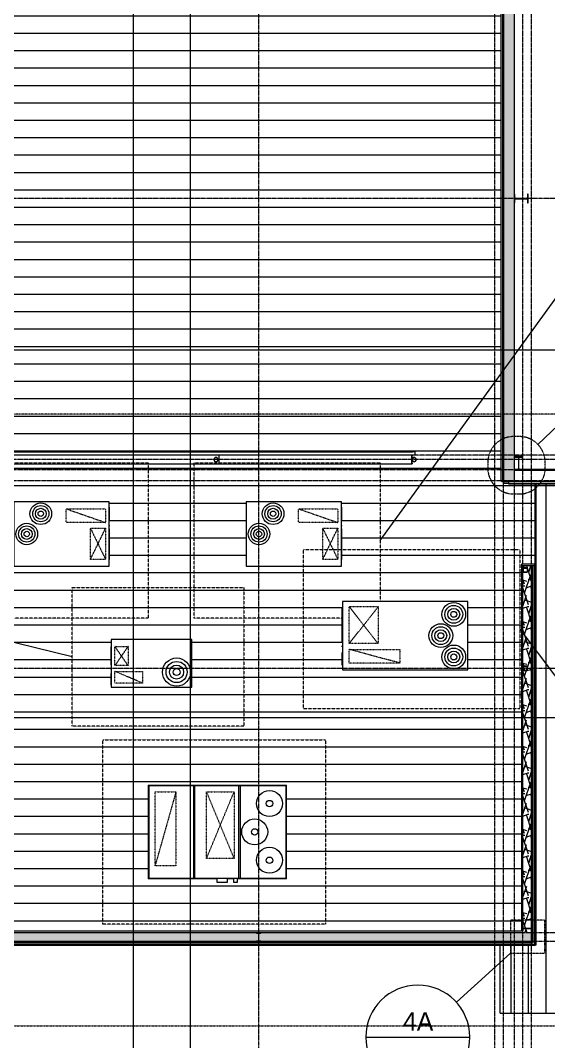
# Model space of a CAD drawing. Header units: inches. Extents: x 21290 to 29398, y -23522 to -20467.
# Drawn here: x 22335 to 22823, y -22888 to -21944 of the extents above; entities that cross this region are included whole.
import ezdxf

# ---------------------------------------------------------------- set-up
doc = ezdxf.new("R2010")
doc.units = ezdxf.units.IN
doc.header["$MEASUREMENT"] = 0
for name, pattern in [('Dash', [0.25, 0.125, -0.125]), ('Dash Dot 3_16_', [0.3125, 0.1875, -0.0625, 0, -0.0625]), ('Grid Line 1_2_', [0.875, 0.5, -0.125, 0.125, -0.125]), ('Hidden', [0.28125, 0.1875, -0.09375])]:
    doc.linetypes.add(name, pattern=pattern)
for name, color, linetype, lineweight in [('A-ANNO-SYMB', 150, 'Continuous', 9), ('A-ROOF', 132, 'Continuous', 13), ('A-ROOF-PATT', 132, 'Continuous', 13), ('A-WALL', 113, 'Continuous', 13), ('A-WALL-PATT', 111, 'Continuous', 25), ('G-ANNO-SYMB', 111, 'Continuous', 9), ('M-EQPM', 50, 'Continuous', 13), ('M-EQPM-HDLN', 50, 'Dash', 9), ('M-EQPM-IDEN', 50, 'Continuous', 9), ('S-BEAM', 12, 'Continuous', 13), ('S-COLS', 52, 'Continuous', 13), ('S-GRID', 1, 'Continuous', 9)]:
    doc.layers.add(name, color=color, linetype=linetype, lineweight=lineweight)
doc.styles.add('Century Gothic', font='GOTHIC.TTF', dxfattribs={"height": 17.245342})
pattern_1 = [(45, (0, 0), (-19.00703, 19.00703), []), (45, (0, 28.8), (-19.00703, 19.00703), [])]
pattern_2 = [(161.57, (0.96, 0.96), (-7.6802237, -0.0009796), [0, -54.643, 6.067, 0]), (18.43, (-0.96, 0.96), (-7.6802237, 0.0009796), [0, -54.643, 6.067, 0]), (108.43, (0.96, 0.96), (3.8382953, -19.20136532), [18.211, -42.499]), (71.57, (-0.96, 0.96), (3.8382953, 19.20136532), [18.211, -42.499])]
pattern_3 = [(0, (0, 0), (0, 24), []), (90, (0, 0), (-24, 1e-15), [])]
pattern_4 = [(0, (0, 0), (30.72, 7.68), [2.534, -20.506, 2.534, -20.506, -122.88]), (0, (0, 0), (30.72, 7.68), [-46.08, 2.534, -43.546, 2.534, -20.506, -53.76]), (0, (0, 0), (30.72, 7.68), [-115.2, 2.534, -12.826, 2.534, -35.866]), (120, (11.52, 3.84), (-22.0110751, 22.7643004), [2.534, -20.506, 2.534, -20.506, -122.88]), (120, (11.52, 3.84), (-22.0110751, 22.7643004), [-46.08, 2.534, -43.546, 2.534, -20.506, -53.76]), (120, (11.52, 3.84), (-22.0110751, 22.7643004), [-115.2, 2.534, -12.826, 2.534, -35.866]), (240, (15.36, 19.2), (-8.7089249, -30.4443004), [2.534, -20.506, 2.534, -20.506, -122.88]), (240, (15.36, 19.2), (-8.7089249, -30.4443004), [-46.08, 2.534, -43.546, 2.534, -20.506, -53.76]), (240, (15.36, 19.2), (-8.7089249, -30.4443004), [-115.2, 2.534, -12.826, 2.534, -35.866])]

# ---------------------------------------------------------------- blocks, each defined once
blk = doc.blocks.new('Girt_C - 8_D-1779451-Roof Low')
at = {"layer": 'S-BEAM', "color": 43, "lineweight": 9}
for p, q in [((22696.77, -22346.05), (22518.2, -22346.05)), ((22518.2, -22354.05), (22696.77, -22354.05)), ((22696.76, -22346.16), (22696.91, -22346.16)), ((22696.76, -22346.24), (22696.76, -22353.87)), ((22696.93, -22346.7), (22696.76, -22346.7)), ((22696.93, -22353.41), (22696.76, -22353.41)), ((22696.91, -22353.94), (22696.76, -22353.94)), ((22696.91, -22346.05), (22696.77, -22346.05)), ((22696.77, -22346.16), (22696.91, -22346.16)), ((22696.77, -22353.87), (22696.77, -22346.24)), ((22696.91, -22353.94), (22696.77, -22353.94)), ((22696.77, -22354.05), (22696.91, -22354.05)), ((22696.93, -22346.63), (22696.91, -22346.05)), ((22696.91, -22346.16), (22696.93, -22346.7)), ((22696.93, -22353.41), (22696.91, -22353.94)), ((22696.91, -22354.05), (22696.93, -22353.48))]:
    blk.add_line(p, q, dxfattribs=at)
for centre, major_axis, start_param, end_param in [((22696.77, -22346.24), (0, 0.188), 0, 1.570796), ((22696.77, -22353.87), (0, 0.188), 1.570796, 3.141593), ((22696.77, -22346.24), (0, 0.0782), 0.053099, 1.570796), ((22696.77, -22353.87), (0, 0.0782), 1.570796, 3.104544)]:
    blk.add_ellipse(centre, major_axis=major_axis, ratio=0.041629, start_param=start_param, end_param=end_param, dxfattribs=at)
blk = doc.blocks.new('Carrier_48TC_Standard_Efficiency_Gas_Heat_Electric_Cooling_Packaged_Rooftop_Unit_3_to_15_nominal_tons - 15 ton 48TC__16-873539-Roof Low')
at = {"layer": 'M-EQPM', "color": 43, "linetype": 'Hidden', "lineweight": 9}
for p, q in [((-105.94, -79.69), (-105.94, 67.69)), ((-105.94, 67.69), (93.94, 67.69)), ((93.94, 67.69), (93.94, -79.69)), ((93.94, -79.69), (-105.94, -79.69))]:
    blk.add_line(p, q, dxfattribs=at)
at = {"layer": 'M-EQPM', "color": 43, "lineweight": 9}
for p, q in [((57.94, 31.69), (-57.94, 31.69)), ((-57.94, 31.69), (-57.94, -31.69)), ((57.94, -31.69), (57.94, 31.69)), ((58.06, 27.31), (57.94, 27.31)), ((58.06, 27.31), (58.06, 15.44)), ((57.94, 15.44), (58.06, 15.44)), ((58.06, 10.34), (57.94, 10.34)), ((58.06, 9.29), (58.06, 10.34)), ((58.06, 10.34), (58.06, 9.29)), ((57.94, 9.29), (58.06, 9.29)), ((58.06, 6.69), (57.94, 6.69)), ((58.06, 6.69), (58.06, -25.06)), ((57.94, -25.06), (58.06, -25.06)), ((-57.94, -31.69), (57.94, -31.69))]:
    blk.add_line(p, q, dxfattribs=at)
for centre, radius in [((-44.94, 19.69), 11), ((-44.94, 19.69), 8.25), ((-44.94, 19.69), 5.5), ((-44.94, 19.69), 2.75), ((-32.94, 0), 11), ((-32.94, 0), 8.25), ((-32.94, 0), 5.5), ((-32.94, 0), 2.75), ((-44.94, -19.69), 11), ((-44.94, -19.69), 8.25), ((-44.94, -19.69), 5.5), ((-44.94, -19.69), 2.75)]:
    blk.add_circle(centre, radius, dxfattribs=at)
at = {"layer": 'M-EQPM-HDLN', "color": 43}
for p, q in [((4.81, 25.31), (51.69, 12.69)), ((4.81, 12.69), (4.81, 25.31)), ((4.81, 25.31), (51.69, 25.31)), ((51.69, 25.31), (51.69, 12.69)), ((51.69, 12.69), (4.81, 12.69)), ((24.94, -26.81), (51.69, 7.19)), ((24.94, 7.19), (51.69, -26.81)), ((24.94, -26.81), (24.94, 7.19)), ((24.94, 7.19), (51.69, 7.19)), ((51.69, 7.19), (51.69, -26.81)), ((51.69, -26.81), (24.94, -26.81))]:
    blk.add_line(p, q, dxfattribs=at)
blk = doc.blocks.new('Carrier_48TC_Standard_Efficiency_Gas_Heat_Electric_Cooling_Packaged_Rooftop_Unit_3_to_15_nominal_tons - 7_5 ton 48TC__08-873531-Roof Low')
at = {"layer": 'M-EQPM', "color": 43, "linetype": 'Hidden', "lineweight": 9}
for p, q in [((-92.06, -77.75), (-92.06, 65.75)), ((-92.06, 65.75), (80.06, 65.75)), ((80.06, 65.75), (80.06, -77.75)), ((80.06, -77.75), (-92.06, -77.75))]:
    blk.add_line(p, q, dxfattribs=at)
at = {"layer": 'M-EQPM', "color": 43, "lineweight": 9}
for p, q in [((44.06, 29.75), (-44.06, 29.75)), ((-44.06, 29.75), (-44.06, -29.75)), ((44.06, -29.75), (44.06, 29.75)), ((44.19, 24.75), (44.06, 24.75)), ((44.19, 24.75), (44.19, 12.12)), ((44.06, 12.12), (44.19, 12.12)), ((44.19, 8.15), (44.06, 8.15)), ((44.06, 7.1), (44.19, 7.1)), ((44.19, 4.87), (44.06, 4.87)), ((44.19, 7.1), (44.19, 8.15)), ((44.19, 8.15), (44.19, 7.1)), ((44.19, 4.87), (44.19, -23.5)), ((44.06, -23.5), (44.19, -23.5)), ((-44.06, -29.75), (44.06, -29.75))]:
    blk.add_line(p, q, dxfattribs=at)
for centre, radius in [((-19.06, 18.75), 10), ((-19.06, 18.75), 7.5), ((-19.06, 18.75), 5), ((-19.06, 18.75), 2.5), ((-32.06, 0), 10), ((-32.06, 0), 7.5), ((-32.06, 0), 5), ((-32.06, 0), 2.5)]:
    blk.add_circle(centre, radius, dxfattribs=at)
at = {"layer": 'M-EQPM-HDLN', "color": 43}
for p, q in [((4.44, 23.25), (40.81, 10.62)), ((4.44, 10.62), (4.44, 23.25)), ((4.44, 23.25), (40.81, 23.25)), ((40.81, 23.25), (40.81, 10.62)), ((40.81, 10.62), (4.44, 10.62)), ((26.81, -23.5), (40.81, 5.25)), ((26.81, 5.25), (40.81, -23.5)), ((26.81, -23.5), (26.81, 5.25)), ((26.81, 5.25), (40.81, 5.25)), ((40.81, 5.25), (40.81, -23.5)), ((40.81, -23.5), (26.81, -23.5))]:
    blk.add_line(p, q, dxfattribs=at)
blk = doc.blocks.new('Carrier_48TC_Standard_Efficiency_Gas_Heat_Electric_Cooling_Packaged_Rooftop_Unit_3_to_15_nominal_tons - 6 ton 48TC__07-1350223-Roof Low')
at = {"layer": 'M-EQPM', "color": 43, "linetype": 'Hidden', "lineweight": 9}
for p, q in [((-85.19, -70), (-85.19, 58)), ((-85.19, 58), (73.19, 58)), ((73.19, 58), (73.19, -70)), ((73.19, -70), (-85.19, -70))]:
    blk.add_line(p, q, dxfattribs=at)
at = {"layer": 'M-EQPM', "color": 43, "lineweight": 9}
for p, q in [((37.19, 22), (-37.19, 22)), ((-37.19, 22), (-37.19, -22)), ((37.19, -22), (37.19, 22)), ((37.31, 19.75), (37.19, 19.75)), ((37.31, 19.75), (37.31, 9.25)), ((37.19, 9.25), (37.31, 9.25)), ((37.31, 5.27), (37.19, 5.27)), ((37.19, 4.23), (37.31, 4.23)), ((37.31, 1.37), (37.19, 1.37)), ((37.31, 4.23), (37.31, 5.27)), ((37.31, 5.27), (37.31, 4.23)), ((37.31, 1.37), (37.31, -15.38)), ((37.19, -15.38), (37.31, -15.38)), ((-37.19, -22), (37.19, -22))]:
    blk.add_line(p, q, dxfattribs=at)
for radius in [13, 9.75, 6.5, 3.25]:
    blk.add_circle((-23.19, 8), radius, dxfattribs=at)
at = {"layer": 'M-EQPM-HDLN', "color": 43}
for p, q in [((8.19, 18.25), (33.81, 7.37)), ((8.19, 7.37), (8.19, 18.25)), ((8.19, 18.25), (33.81, 18.25)), ((33.81, 18.25), (33.81, 7.37)), ((33.81, 7.37), (8.19, 7.37)), ((21.69, -15.75), (33.81, 2)), ((21.69, 2), (33.81, -15.75)), ((21.69, -15.75), (21.69, 2)), ((21.69, 2), (33.81, 2)), ((33.81, 2), (33.81, -15.75)), ((33.81, -15.75), (21.69, -15.75))]:
    blk.add_line(p, q, dxfattribs=at)
blk = doc.blocks.new('Carrier_48TC_Standard_Efficiency_Gas_Heat_Electric_Cooling_Packaged_Rooftop_Unit_3_to_15_nominal_tons - 10 ton 48TC__12-1646492-Roof Low')
at = {"layer": 'M-EQPM', "color": 43, "linetype": 'Hidden', "lineweight": 9}
for p, q in [((-92.06, -77.75), (-92.06, 65.75)), ((-92.06, 65.75), (80.06, 65.75)), ((80.06, 65.75), (80.06, -62.25)), ((45.06, -77.75), (-92.06, -77.75))]:
    blk.add_line(p, q, dxfattribs=at)
at = {"layer": 'M-EQPM', "color": 43, "lineweight": 9}
for p, q in [((44.06, 29.75), (-44.06, 29.75)), ((-44.06, 29.75), (-44.06, -29.75)), ((44.06, -29.75), (44.06, 29.75)), ((44.19, 24.75), (44.06, 24.75)), ((44.19, 24.75), (44.19, 12.12)), ((44.06, 12.12), (44.19, 12.12)), ((44.19, 8.15), (44.06, 8.15)), ((44.06, 7.1), (44.19, 7.1)), ((44.19, 4.87), (44.06, 4.87)), ((44.19, 7.1), (44.19, 8.15)), ((44.19, 8.15), (44.19, 7.1)), ((44.19, 4.87), (44.19, -23.5)), ((44.06, -23.5), (44.19, -23.5)), ((-44.06, -29.75), (44.06, -29.75))]:
    blk.add_line(p, q, dxfattribs=at)
for centre, radius in [((-19.06, 18.75), 10), ((-19.06, 18.75), 7.5), ((-19.06, 18.75), 5), ((-19.06, 18.75), 2.5), ((-32.06, 0), 10), ((-32.06, 0), 7.5), ((-32.06, 0), 5), ((-32.06, 0), 2.5)]:
    blk.add_circle(centre, radius, dxfattribs=at)
at = {"layer": 'M-EQPM-HDLN', "color": 43}
for p, q in [((4.44, 23.25), (40.81, 10.62)), ((4.44, 10.62), (4.44, 23.25)), ((4.44, 23.25), (40.81, 23.25)), ((40.81, 23.25), (40.81, 10.62)), ((40.81, 10.62), (4.44, 10.62)), ((26.81, -23.5), (40.81, 5.25)), ((26.81, 5.25), (40.81, -23.5)), ((26.81, -23.5), (26.81, 5.25)), ((26.81, 5.25), (40.81, 5.25)), ((40.81, 5.25), (40.81, -23.5)), ((40.81, -23.5), (26.81, -23.5))]:
    blk.add_line(p, q, dxfattribs=at)
blk = doc.blocks.new('Girt_C - 8_D-1783450-Roof Low')
at = {"layer": 'S-BEAM', "color": 43, "lineweight": 9}
for p, q in [((22518.2, -22346.05), (22065.85, -22346.05)), ((22065.85, -22346.24), (22065.85, -22346.05)), ((22065.85, -22348.1), (22065.85, -22346.24)), ((22065.85, -22351.79), (22065.85, -22348.31)), ((22065.85, -22353.87), (22065.85, -22352)), ((22065.85, -22354.05), (22518.2, -22354.05)), ((22518.2, -22346.05), (22518.2, -22346.24)), ((22518.2, -22346.24), (22518.2, -22353.87)), ((22518.2, -22353.87), (22518.2, -22354.05))]:
    blk.add_line(p, q, dxfattribs=at)
blk = doc.blocks.new('Girt_Z - 10_D-1732176-Roof Low')
at = {"layer": 'S-BEAM', "color": 43, "lineweight": 9}
for p, q in [((26272.89, -22360.13), (22791.39, -22360.13)), ((26272.89, -22360.2), (22791.39, -22360.2)), ((26263.39, -22359.55), (22799.39, -22359.55))]:
    blk.add_line(p, q, dxfattribs=at)
blk = doc.blocks.new('Girt_Z - 10_D-1350939-Roof Low')
at = {"layer": 'S-BEAM', "color": 43, "lineweight": 9}
for p, q in [((22811.14, -22375.43), (22810.64, -22375.43)), ((22810.64, -22379.04), (22811.14, -22379.04)), ((22811.14, -22379.49), (22810.64, -22379.49))]:
    blk.add_line(p, q, dxfattribs=at)
blk = doc.blocks.new('HSS-Hollow Structural Section - HSS1-1_2X1-1_2X1_8 - Obsolete-1395972-Roof Low')
at = {"layer": 'S-BEAM', "color": 43, "lineweight": 9}
blk.add_line((22811.14, -22797.63), (22810.7, -22797.63), dxfattribs=at)
blk = doc.blocks.new('AHU-Rooftop-Carrier 48TC 15-28 ton - TC017-1749339-Roof Low')
at = {"layer": 'M-EQPM', "color": 43, "linetype": 'Hidden', "lineweight": 9}
for p, q in [((-105.94, -85.19), (-105.94, 85.19)), ((-105.94, 85.19), (99.94, 85.19)), ((99.94, 85.19), (99.94, -85.19)), ((99.94, -85.19), (-105.94, -85.19))]:
    blk.add_line(p, q, dxfattribs=at)
at = {"layer": 'M-EQPM', "color": 43, "lineweight": 9}
for p, q in [((-63.94, 43.19), (63.94, 43.19)), ((-63.94, 43.19), (-63.94, -43.19)), ((-63.47, 42.47), (-63.47, -42.47)), ((-63.47, 42.47), (-63.47, -42.47)), ((63.22, 42.72), (-63.22, 42.72)), ((63.22, 42.72), (-63.22, 42.72)), ((-22.27, 42.72), (-22.27, -42.72)), ((-21.27, 42.72), (-21.27, -42.72)), ((19.41, 42.72), (19.41, -42.72)), ((20.91, 42.72), (20.91, -42.72)), ((63.47, -42.47), (63.47, 42.47)), ((63.47, -42.47), (63.47, 42.47)), ((63.94, -43.19), (63.94, 43.19)), ((-0.68, -43.19), (-63.94, -43.19)), ((-63.22, -42.72), (63.22, -42.72)), ((-63.22, -42.72), (63.22, -42.72)), ((-0.68, -42.72), (-0.68, -46.34)), ((-0.68, -46.34), (9.32, -46.34)), ((9.32, -46.34), (9.32, -42.72)), ((14.91, -43.19), (9.32, -43.19)), ((14.91, -42.72), (14.91, -46.34)), ((14.91, -46.34), (18.41, -46.34)), ((18.41, -46.34), (18.41, -42.72)), ((63.94, -43.19), (18.41, -43.19))]:
    blk.add_line(p, q, dxfattribs=at)
for centre, radius in [((48.09, 26.19), 12), ((48.09, 26.19), 3), ((34.41, 0), 12), ((34.41, 0), 3), ((48.09, -26.19), 12), ((48.09, -26.19), 3)]:
    blk.add_circle(centre, radius, dxfattribs=at)
for centre, start, end in [((-63.22, 42.47), 90, 180), ((-63.22, 42.47), 90, 180), ((63.22, 42.47), 0, 90), ((63.22, 42.47), 0, 90), ((-63.22, -42.47), 180, 270), ((-63.22, -42.47), 180, 270), ((63.22, -42.47), 270, 0), ((63.22, -42.47), 270, 0)]:
    blk.add_arc(centre, 0.25, start, end, dxfattribs=at)
at = {"layer": 'M-EQPM-HDLN', "color": 43}
for p, q in [((-38.44, 36.94), (-57.69, -31.19)), ((-57.69, -31.19), (-57.69, 36.94)), ((-57.69, 36.94), (-38.44, 36.94)), ((-38.44, 36.94), (-38.44, -31.19)), ((-10.19, 36.94), (15.31, -24.69)), ((-10.19, -24.69), (15.31, 36.94)), ((-10.19, -24.69), (-10.19, 36.94)), ((-10.19, 36.94), (15.31, 36.94)), ((15.31, 36.94), (15.31, -24.69)), ((15.31, -24.69), (-10.19, -24.69)), ((-38.44, -31.19), (-57.69, -31.19))]:
    blk.add_line(p, q, dxfattribs=at)
blk = doc.blocks.new('Floor Plan - Callout Head-19020-Roof Low')
at = {"layer": 'A-ANNO-SYMB'}
blk.add_line((-0.25, 0), (0.25, 0), dxfattribs=at)
for start, end in [(360, 180), (180, 360)]:
    blk.add_arc((0, 0), 0.25, start, end, dxfattribs=at)

msp = doc.modelspace()

# ---------------------------------------------------------------- hatches: boundary and pattern name
at = {"layer": 'A-ROOF-PATT', "lineweight": 9}
h = msp.add_hatch(dxfattribs=at)
h.set_pattern_fill('FP_3', color=43, style=0, pattern_type=2)
h.set_pattern_definition([(0, (37.673, -180.953), (0, 16.082), [])])
h.paths.add_polyline_path([(21976.5956, -22808.3028), (22057.8902, -22808.3028), (22057.8902, -22786.5528), (22058.3277, -22786.5528), (22058.3277, -22342.7403), (22699.7652, -22342.7403), (22699.7652, -22345.5528), (22061.1402, -22345.5528), (22061.1402, -22785.8028), (22061.6402, -22785.8028), (22061.6653, -22349.9544), (22063.6627, -22349.9544), (22063.862, -22349.1553), (22064.3932, -22348.4891), (22065.1952, -22348.103), (22065.8452, -22348.103), (22065.8452, -22346.0528), (22696.7652, -22346.1077), (22696.7707, -22346.1622), (22696.9065, -22346.1622), (22696.9253, -22346.6987), (22696.7675, -22346.6987), (22696.7675, -22350.0428), (22696.987, -22349.1553), (22697.5182, -22348.4891), (22698.3202, -22348.103), (22699.2103, -22348.103), (22700.0195, -22348.4983), (22700.5672, -22349.185), (22700.7652, -22350.0528), (22700.5434, -22350.9503), (22700.0122, -22351.6165), (22699.2103, -22352.0027), (22698.3202, -22352.0027), (22697.5109, -22351.6073), (22696.9252, -22350.7538), (22696.7675, -22350.0628), (22696.7675, -22353.408), (22696.9252, -22353.408), (22696.9065, -22353.9434), (22696.7652, -22353.9979), (22696.7629, -22354.0528), (22069.6402, -22354.0528), (22069.6402, -22785.8028), (22797.8902, -22785.8028), (22797.8902, -22446.6778), (22810.6402, -22446.6778), (22810.6402, -22372.8028), (22786.3892, -22372.8028), (22786.3892, -22370.5528), (22779.9517, -22370.5528), (22779.9517, -22369.5528), (22778.8902, -22369.5528), (22778.8902, -21121.8028), (22783.8902, -21121.8028), (22783.8902, -20889.0528), (22070.3902, -20889.0528), (22070.3902, -20878.5528), (21994.8902, -20878.5528), (21994.8902, -22519.0528), (21976.5956, -22519.0528), (21976.5956, -22801.5076)], flags=0)
h.paths.add_polyline_path([(22526.3045, -22740.4591), (22516.3045, -22740.4591), (22516.3045, -22737.3028), (22453.0467, -22737.3028), (22453.0467, -22650.9278), (22580.9217, -22650.9278), (22580.9217, -22737.3028), (22535.3904, -22737.3028), (22535.3904, -22740.4591), (22531.8904, -22740.4591), (22531.8904, -22737.3028), (22526.3045, -22737.3028)], flags=0)
h.paths.add_polyline_path([(22433.4812, -22560.3653), (22418.8322, -22560.3653), (22418.8322, -22558.1153), (22418.7072, -22558.1153), (22418.7072, -22547.6153), (22418.8322, -22547.6153), (22418.8322, -22539.7403), (22418.7072, -22539.7403), (22418.7072, -22522.9903), (22418.8322, -22522.9903), (22418.8322, -22516.3653), (22493.2072, -22516.3653), (22493.2072, -22560.3653), (22447.8322, -22560.3653)], flags=0)
h.paths.add_polyline_path([(22644.0377, -22544.4278), (22632.5152, -22544.4278), (22632.5152, -22540.0528), (22632.3902, -22540.0528), (22632.3902, -22528.1778), (22632.5152, -22528.1778), (22632.5152, -22519.4278), (22632.3902, -22519.4278), (22632.3902, -22487.6778), (22632.5152, -22487.6778), (22632.5152, -22481.0528), (22748.3902, -22481.0528), (22748.3902, -22544.4278), (22685.6402, -22544.4278)], flags=0)
h.paths.add_polyline_path([(22573.8522, -22448.5528), (22543.3902, -22448.5528), (22543.3902, -22389.0528), (22631.5152, -22389.0528), (22631.5152, -22394.0528), (22631.6402, -22394.0528), (22631.6402, -22406.6778), (22631.5152, -22406.6778), (22631.5152, -22413.9278), (22631.6402, -22413.9278), (22631.6402, -22442.3028), (22631.5152, -22442.3028), (22631.5152, -22448.5528), (22608.945, -22448.5528)], flags=0)
h.paths.add_polyline_path([(22357.5703, -22448.5524), (22328.7031, -22448.5524), (22328.7031, -22389.0524), (22416.8281, -22389.0524), (22416.8281, -22394.0524), (22416.9531, -22394.0524), (22416.9531, -22406.6774), (22416.8281, -22406.6774), (22416.8281, -22413.9274), (22416.9531, -22413.9274), (22416.9531, -22442.3024), (22416.8281, -22442.3024), (22416.8281, -22448.5524), (22357.8906, -22448.5524)], flags=0)
h.paths.add_polyline_path([(22698.7652, -22351.8478), (22699.7652, -22351.5048), (22700.3277, -22350.9206), (22700.5602, -22350.0528), (22700.3197, -22349.1553), (22699.6286, -22348.4891), (22698.7652, -22348.2578), (22697.8677, -22348.4983), (22697.2027, -22349.185), (22696.9702, -22350.0528), (22697.2652, -22351.0048), (22697.9019, -22351.6165), (22698.3202, -22351.7286)], flags=0)
h.paths.add_polyline_path([(22065.6402, -22349.9544), (22065.8452, -22349.9544), (22065.8452, -22348.3127), (22065.6402, -22348.2578), (22064.7427, -22348.4983), (22064.0777, -22349.185), (22063.8716, -22349.9544), (22065.1952, -22349.9544)], flags=0)
h = msp.add_hatch(dxfattribs=at)
h.set_pattern_fill('FP_2', color=43, style=0, pattern_type=2)
h.set_pattern_definition([(90, (0.298, -40.069), (-16.082, 1e-15), [])])
h.paths.add_polyline_path([(24267.8902, -22885.6153), (24267.8902, -22861.6153), (25956.8902, -22861.6153), (25956.8902, -22885.6153), (26294.3902, -22885.6153), (26294.3902, -22799.1778), (26272.6402, -22799.1778), (26272.6402, -22798.6153), (25684.0777, -22798.6153), (25684.0777, -22446.6778), (25686.8902, -22446.6778), (25686.8902, -22795.8028), (26271.8902, -22795.8028), (26271.8902, -22795.3028), (25694.8902, -22795.2777), (25694.8902, -22791.8404), (25694.2685, -22791.915), (25694.1572, -22792.4578), (25693.3468, -22793.5342), (25692.4491, -22794.0922), (25691.3902, -22794.3028), (25690.2352, -22794.0698), (25689.1588, -22793.2594), (25688.6186, -22792.4509), (25688.4972, -22791.8404), (25687.3902, -22791.8242), (25687.4153, -22455.094), (25687.4996, -22455.094), (25687.5777, -22454.9516), (25688.0362, -22454.9356), (25688.0362, -22455.0933), (25694.7454, -22455.0933), (25694.7454, -22454.9357), (25695.2809, -22454.9544), (25695.3651, -22455.094), (25695.3902, -22455.0968), (25695.3902, -22787.3028), (26271.8902, -22787.3028), (26271.8902, -22372.9278), (26272.6402, -22372.9278), (26272.6402, -22372.8028), (22811.1402, -22372.8028), (22811.1402, -22798.6153), (22778.1402, -22798.6153), (22778.1402, -22861.6153), (23930.3902, -22861.6153), (23930.3902, -22885.6153), (24258.3042, -22885.6153)], flags=0)
h.paths.add_polyline_path([(24137.7027, -22795.4278), (24132.9527, -22795.4278), (24132.9527, -22795.3028), (24137.7027, -22795.3028)], flags=0)
h.paths.add_polyline_path([(25691.3902, -22794.0698), (25692.5383, -22793.7996), (25693.3468, -22793.2594), (25693.9466, -22792.3617), (25694.0503, -22791.8404), (25688.7327, -22791.8533), (25688.8934, -22792.4509), (25689.4337, -22793.2594), (25690.3313, -22793.8592)], flags=0)
h.paths.add_polyline_path([(26153.3127, -22738.3028), (26129.7652, -22738.3028), (26129.7652, -22678.8028), (26217.8902, -22678.8028), (26217.8902, -22683.8028), (26218.0152, -22683.8028), (26218.0152, -22696.4278), (26217.8902, -22696.4278), (26217.8902, -22703.6778), (26218.0152, -22703.6778), (26218.0152, -22732.0528), (26217.8902, -22732.0528), (26217.8902, -22738.3028), (26158.5152, -22738.3028)], flags=0)
h.paths.add_polyline_path([(26012.3902, -22571.4467), (25955.1402, -22571.4278), (25955.1402, -22567.2592), (25935.2652, -22567.2592), (25935.2652, -22513.2592), (25955.1402, -22513.2592), (25955.1402, -22509.0717), (26012.3902, -22509.0717), (26012.3902, -22512.4487), (26022.5152, -22512.4487), (26022.5152, -22516.4487), (26012.3902, -22516.4487), (26012.3902, -22518.2592), (26029.1402, -22518.2592), (26029.1402, -22536.2592), (26012.3902, -22536.2592)], flags=0)
h.paths.add_polyline_path([(26199.7652, -22571.4278), (26154.5152, -22571.4278), (26154.5152, -22455.5528), (26158.8902, -22455.5528), (26158.8902, -22455.4278), (26170.7652, -22455.4278), (26170.7652, -22455.5528), (26179.5152, -22455.5528), (26179.5152, -22455.4278), (26211.2652, -22455.4278), (26211.2652, -22455.5528), (26217.8902, -22455.5528), (26217.8902, -22571.4278), (26200.0887, -22571.4278)], flags=0)
h.paths.add_polyline_path([(25753.2652, -22571.4278), (25746.8902, -22571.4278), (25746.8902, -22455.5528), (25751.2652, -22455.5528), (25751.2652, -22455.4278), (25763.1402, -22455.4278), (25763.1402, -22455.5528), (25771.8902, -22455.5528), (25771.8902, -22455.4278), (25803.6402, -22455.4278), (25803.6402, -22455.5528), (25810.2652, -22455.5528), (25810.2652, -22571.4278), (25787.0075, -22571.4278)], flags=0)
at = {"layer": 'A-WALL-PATT', "lineweight": 9}
h = msp.add_hatch(dxfattribs=at)
h.set_pattern_fill('FP_4', color=253, style=0, pattern_type=2)
h.set_pattern_definition(pattern_3)
h.paths.add_polyline_path([(22780.3902, -22369.5528), (22781.3902, -22369.5528), (22781.3902, -21121.8028), (22780.3902, -21121.8028), (22780.3902, -22336.7026)], flags=0)
h = msp.add_hatch(dxfattribs=at)
h.set_pattern_fill('FP_6', color=253, style=0, pattern_type=2)
h.set_pattern_definition(pattern_2)
h.paths.add_polyline_path([(22791.3902, -22369.5528), (22791.3902, -21121.8028), (22781.3902, -21121.8028), (22781.3902, -22369.5528), (22784.4087, -22369.5528)], flags=0)
h = msp.add_hatch(dxfattribs=at)
h.set_pattern_fill('FP_6', color=253, style=0, pattern_type=2)
h.set_pattern_definition(pattern_2)
h.paths.add_polyline_path([(22799.3902, -22787.3028), (22807.3902, -22787.3028), (22807.3902, -22448.1778), (22799.3902, -22448.1778), (22799.3902, -22785.8028)], flags=0)
h = msp.add_hatch(dxfattribs=at)
h.set_pattern_fill('FP_5', color=253, style=0, pattern_type=2)
h.set_pattern_definition(pattern_4)
h.paths.add_polyline_path([(22807.8902, -22795.3028), (22807.8902, -22448.1778), (22807.3902, -22448.1778), (22807.3902, -22795.3028)], flags=0)
h = msp.add_hatch(dxfattribs=at)
h.set_pattern_fill('FP_4', color=253, style=0, pattern_type=2)
h.set_pattern_definition(pattern_3)
h.paths.add_polyline_path([(22808.8902, -22795.8028), (22808.8902, -22448.1778), (22807.8902, -22448.1778), (22807.8902, -22795.8028)], flags=0)
h = msp.add_hatch(dxfattribs=at)
h.set_pattern_fill('FP_6', color=253, style=0, pattern_type=2)
h.set_pattern_definition(pattern_2)
h.paths.add_polyline_path([(22065.0074, -22795.3028), (22807.3902, -22795.3028), (22807.3902, -22787.3028), (22060.1402, -22787.3028), (22060.1402, -22795.3028)], flags=0)
h = msp.add_hatch(dxfattribs=at)
h.set_pattern_fill('FP_5', color=253, style=0, pattern_type=2)
h.set_pattern_definition(pattern_4)
h.paths.add_polyline_path([(22060.1402, -22795.8028), (22807.8902, -22795.8028), (22807.8902, -22795.3028), (22060.1402, -22795.3028)], flags=0)
h = msp.add_hatch(dxfattribs=at)
h.set_pattern_fill('FP_4', color=253, style=0, pattern_type=2)
h.set_pattern_definition(pattern_3)
h.paths.add_polyline_path([(22060.1402, -22796.8028), (22808.8902, -22796.8028), (22808.8902, -22795.8028), (22060.1402, -22795.8028)], flags=0)
at = {"layer": 'S-COLS', "lineweight": 9}
h = msp.add_hatch(dxfattribs=at)
h.set_pattern_fill('FP_1', color=253, style=0, pattern_type=2)
h.set_pattern_definition(pattern_1)
h.paths.add_polyline_path([(22803.7066, -22112.8028), (22804.1402, -22112.8028), (22804.1402, -22104.8028), (22803.7066, -22104.8028), (22803.7066, -22107.9669), (22803.5041, -22108.4558), (22803.0152, -22108.6583), (22792.5152, -22108.6583), (22792.0263, -22108.4558), (22791.8238, -22107.9669), (22791.8238, -22104.8028), (22791.3902, -22104.8028), (22791.3902, -22112.8028), (22791.8238, -22112.8028), (22791.8238, -22109.6387), (22792.0263, -22109.1498), (22792.5152, -22108.9473), (22803.0152, -22108.9473), (22803.5041, -22109.1498), (22803.7066, -22109.6387)], flags=0)
h = msp.add_hatch(dxfattribs=at)
h.set_pattern_fill('FP_1', color=253, style=0, pattern_type=2)
h.set_pattern_definition(pattern_1)
h.paths.add_polyline_path([(22515.1952, -22352.0027), (22516.0853, -22352.0027), (22516.8872, -22351.6165), (22517.4422, -22350.9206), (22517.6402, -22350.0528), (22517.4422, -22349.185), (22516.8872, -22348.4891), (22516.0853, -22348.103), (22515.1952, -22348.103), (22514.3932, -22348.4891), (22513.8383, -22349.185), (22513.6402, -22350.0528), (22513.8383, -22350.9206), (22514.3932, -22351.6165)], flags=0)
h.paths.add_polyline_path([(22515.6402, -22351.8478), (22514.7427, -22351.6073), (22514.0857, -22350.9503), (22513.8452, -22350.0528), (22514.0857, -22349.1553), (22514.7427, -22348.4983), (22515.6402, -22348.2578), (22516.5377, -22348.4983), (22517.1947, -22349.1553), (22517.4352, -22350.0528), (22517.1947, -22350.9503), (22516.5377, -22351.6073)], flags=0)
h = msp.add_hatch(dxfattribs=at)
h.set_pattern_fill('FP_1', color=253, style=0, pattern_type=2)
h.set_pattern_definition(pattern_1)
h.paths.add_polyline_path([(22698.3202, -22352.0027), (22699.2103, -22352.0027), (22700.0122, -22351.6165), (22700.5672, -22350.9206), (22700.7652, -22350.0528), (22700.5672, -22349.185), (22700.0122, -22348.4891), (22699.2103, -22348.103), (22698.3202, -22348.103), (22697.5182, -22348.4891), (22696.9633, -22349.185), (22696.7652, -22350.0528), (22696.9633, -22350.9206), (22697.5182, -22351.6165)], flags=0)
h.paths.add_polyline_path([(22698.7652, -22351.8478), (22697.8677, -22351.6073), (22697.2107, -22350.9503), (22696.9702, -22350.0528), (22697.2107, -22349.1553), (22697.8677, -22348.4983), (22698.7652, -22348.2578), (22699.6627, -22348.4983), (22700.3197, -22349.1553), (22700.5602, -22350.0528), (22700.3197, -22350.9503), (22699.6627, -22351.6073)], flags=0)
h = msp.add_hatch(dxfattribs=at)
h.set_pattern_fill('FP_1', color=253, style=0, pattern_type=2)
h.set_pattern_definition(pattern_1)
h.paths.add_polyline_path([(22553.1702, -22795.3028), (22557.1102, -22795.3028), (22557.1102, -22795.0978), (22555.7077, -22795.0978), (22555.3665, -22794.9565), (22555.2252, -22794.6153), (22555.2252, -22788.1003), (22555.3665, -22787.7591), (22555.7077, -22787.6178), (22557.1102, -22787.6178), (22557.1102, -22787.4128), (22553.1702, -22787.4128), (22553.1702, -22787.6178), (22554.5727, -22787.6178), (22554.9139, -22787.7591), (22555.0552, -22788.1003), (22555.0552, -22794.6153), (22554.9139, -22794.9565), (22554.5727, -22795.0978), (22553.1702, -22795.0978)], flags=0)
h = msp.add_hatch(dxfattribs=at)
h.set_pattern_fill('FP_1', color=253, style=0, pattern_type=2)
h.set_pattern_definition(pattern_1)
h.paths.add_polyline_path([(22799.3902, -22785.2728), (22799.5952, -22785.2728), (22799.5952, -22783.8703), (22799.7365, -22783.5291), (22800.0777, -22783.3878), (22806.5927, -22783.3878), (22806.9339, -22783.5291), (22807.0752, -22783.8703), (22807.0752, -22785.2728), (22807.2802, -22785.2728), (22807.2802, -22781.3328), (22807.0752, -22781.3328), (22807.0752, -22782.7353), (22806.9339, -22783.0765), (22806.5927, -22783.2178), (22800.0777, -22783.2178), (22799.7365, -22783.0765), (22799.5952, -22782.7353), (22799.5952, -22781.3328), (22799.3902, -22781.3328), (22799.3902, -22782.1408)], flags=0)

# ---------------------------------------------------------------- linework, layer by layer
at = {"layer": 'A-ANNO-SYMB'}
for p, q in [((22813.2372, -22336.1415), (22897.5136, -22255.1766)), ((22787.9527, -22806.1481), (22737.7863, -22851.4712))]:
    msp.add_line(p, q, dxfattribs=at)
at = {"layer": 'A-ANNO-SYMB', "linetype": 'Dash Dot 3_16_'}
for p, q in [((22970.029, -22308.1477), (21907.3228, -22308.1477)), ((22795.93, -22328.7686), (22790.8636, -22328.7686)), ((22766.8636, -22352.7686), (22766.8636, -22357.835)), ((22819.93, -22357.835), (22819.93, -22352.7686)), ((22790.8636, -22381.835), (22795.93, -22381.835)), ((22787.9527, -22775.5774), (22787.9527, -22806.1481)), ((22819.6152, -22775.5774), (22787.9527, -22775.5774)), ((22819.6152, -22806.1481), (22819.6152, -22775.5774)), ((22787.9527, -22806.1481), (22819.6152, -22806.1481)), ((21907.3228, -22873.2232), (22970.029, -22873.2232))]:
    msp.add_line(p, q, dxfattribs=at)
for centre, start, end in [((22790.8636, -22352.7686), 90, 180), ((22795.93, -22352.7686), 0, 90), ((22790.8636, -22357.835), 180, 270), ((22795.93, -22357.835), 270, 0)]:
    msp.add_arc(centre, 24, start, end, dxfattribs=at)
at = {"layer": 'A-ROOF', "color": 43, "lineweight": 9}
for p, q in [((22779.9517, -22369.5528), (22779.9517, -22370.5528)), ((22810.6402, -22446.6778), (22810.6402, -22372.8028)), ((22811.1402, -22372.8028), (22811.1402, -22798.6153)), ((22778.1402, -22861.6153), (22778.1402, -22798.6153)), ((22811.1402, -22798.6153), (22810.7027, -22798.6153)), ((22778.1402, -22861.6153), (23930.3902, -22861.6153))]:
    msp.add_line(p, q, dxfattribs=at)
at = {"layer": 'A-ROOF', "color": 10, "lineweight": 9}
msp.add_line((22786.3892, -22370.5528), (22779.9517, -22370.5528), dxfattribs=at)
at = {"layer": 'A-WALL', "color": 7}
for p, q in [((22778.8902, -21121.8028), (22778.8902, -22369.5528)), ((22780.3902, -21121.8028), (22780.3902, -22369.5528)), ((22781.3902, -21121.8028), (22781.3902, -22369.5528)), ((22791.3902, -22369.5528), (22791.3902, -21121.8028)), ((22699.7652, -22342.7403), (22058.3277, -22342.7403)), ((22697.2652, -22343.0528), (22058.6402, -22343.0528)), ((22697.2652, -22343.0528), (22697.2652, -22342.7403)), ((22699.7652, -22345.5528), (22699.7652, -22342.7403)), ((22061.1402, -22345.5528), (22699.7652, -22345.5528)), ((22778.8902, -22369.5528), (22791.3902, -22369.5528)), ((26272.5777, -22370.3028), (22781.4527, -22370.3028)), ((22781.4527, -22370.3028), (22781.4527, -22371.8776)), ((22781.4527, -22371.8776), (26272.5777, -22371.8776)), ((22797.8902, -22446.6778), (22797.8902, -22785.8028)), ((22810.7027, -22446.6778), (22797.8902, -22446.6778)), ((22799.3902, -22787.3028), (22799.3902, -22448.1778)), ((22810.3902, -22448.1778), (22799.3902, -22448.1778)), ((22807.3902, -22795.3028), (22807.3902, -22448.1778)), ((22807.8902, -22795.8028), (22807.8902, -22448.1778)), ((22808.8902, -22796.8028), (22808.8902, -22448.1778)), ((22810.3902, -22798.3028), (22810.3902, -22446.6778)), ((22810.7027, -22798.6153), (22810.7027, -22446.6778)), ((22797.8902, -22785.8028), (22058.6402, -22785.8028)), ((22799.3902, -22787.3028), (22060.1402, -22787.3028)), ((22807.3902, -22795.3028), (22060.1402, -22795.3028)), ((22807.8902, -22795.8028), (22060.1402, -22795.8028)), ((22808.8902, -22796.8028), (22060.1402, -22796.8028)), ((22810.3902, -22798.3028), (22058.3277, -22798.3028)), ((22058.6402, -22798.6153), (22810.7027, -22798.6153))]:
    msp.add_line(p, q, dxfattribs=at)
at = {"layer": 'A-WALL', "color": 43, "lineweight": 9}
for p, q in [((22791.3902, -22358.8028), (22795.0904, -22358.8028)), ((22795.6901, -22358.8028), (26267.0904, -22358.8028)), ((26273.3915, -22372.8028), (22786.3892, -22372.8028))]:
    msp.add_line(p, q, dxfattribs=at)
at = {"layer": 'A-WALL', "color": 10, "lineweight": 9}
msp.add_line((22786.3892, -22372.8028), (22786.3892, -22369.5528), dxfattribs=at)
at = {"layer": 'G-ANNO-SYMB'}
for p, q in [((22439.1736, -20694.3427), (22439.1736, -23059.9339)), ((22491.854, -20823.5887), (22491.854, -23159.7533)), ((26513.6151, -22248.8331), (21679.2435, -22248.8331)), ((26435.1614, -22374.357), (21735.7311, -22374.357)), ((26603.8237, -22588.6303), (21735.7311, -22588.6303))]:
    msp.add_line(p, q, dxfattribs=at)
at = {"layer": 'M-EQPM-IDEN', "color": 153}
for p, q in [((22667.5152, -22424.8028), (22929.8198, -22062.4306)), ((22382.8322, -22532.3653), (21916.0773, -22418.8425)), ((22796.3902, -22506.7403), (23106.3531, -22918.964))]:
    msp.add_line(p, q, dxfattribs=at)
at = {"layer": 'S-COLS', "color": 7}
for p, q in [((22791.8238, -22104.8028), (22791.3902, -22104.8028)), ((22791.3902, -22104.8028), (22791.3902, -22112.8028)), ((22791.8238, -22107.9669), (22791.8238, -22104.8028)), ((22803.0152, -22108.6583), (22792.5152, -22108.6583)), ((22792.5152, -22108.9473), (22803.0152, -22108.9473)), ((22804.1402, -22104.8028), (22803.7066, -22104.8028)), ((22803.7066, -22104.8028), (22803.7066, -22107.9669)), ((22804.1402, -22112.8028), (22804.1402, -22104.8028)), ((22791.3902, -22112.8028), (22791.8238, -22112.8028)), ((22791.8238, -22112.8028), (22791.8238, -22109.6387)), ((22803.7066, -22109.6387), (22803.7066, -22112.8028)), ((22803.7066, -22112.8028), (22804.1402, -22112.8028)), ((22799.3902, -22347.3028), (22791.3902, -22347.3028)), ((22791.3902, -22347.3028), (22791.3902, -22347.7364)), ((22791.3902, -22347.7364), (22794.5543, -22347.7364)), ((22795.2457, -22348.4278), (22795.2457, -22358.4278)), ((22795.5348, -22358.4278), (22795.5348, -22348.4278)), ((22796.2262, -22347.7364), (22799.3902, -22347.7364)), ((22799.3902, -22347.7364), (22799.3902, -22347.3028)), ((22794.5543, -22359.1192), (22791.3902, -22359.1192)), ((22791.3902, -22359.1192), (22791.3902, -22359.5528)), ((22791.3902, -22359.5528), (22799.3902, -22359.5528)), ((22799.3902, -22359.1192), (22796.2262, -22359.1192)), ((22799.3902, -22359.5528), (22799.3902, -22359.1192)), ((22799.5152, -22450.6438), (22799.5152, -22453.7118)), ((22799.7482, -22453.7118), (22799.7482, -22450.6438)), ((22803.0492, -22450.1778), (22799.9812, -22450.1778)), ((22799.9812, -22450.4108), (22803.0492, -22450.4108)), ((22803.0492, -22453.9448), (22799.9812, -22453.9448)), ((22799.9812, -22454.1778), (22803.0492, -22454.1778)), ((22803.2822, -22450.6438), (22803.2822, -22453.7118)), ((22803.5152, -22453.7118), (22803.5152, -22450.6438)), ((22799.5152, -22541.5188), (22799.5152, -22544.5868)), ((22799.7482, -22544.5868), (22799.7482, -22541.5188)), ((22803.0492, -22541.0528), (22799.9812, -22541.0528)), ((22799.9812, -22541.2858), (22803.0492, -22541.2858)), ((22803.2822, -22541.5188), (22803.2822, -22544.5868)), ((22803.5152, -22544.5868), (22803.5152, -22541.5188)), ((22803.0492, -22544.8198), (22799.9812, -22544.8198)), ((22799.9812, -22545.0528), (22803.0492, -22545.0528)), ((22557.1102, -22787.4128), (22553.1702, -22787.4128)), ((22553.1702, -22787.4128), (22553.1702, -22787.6178)), ((22553.1702, -22787.6178), (22554.5727, -22787.6178)), ((22555.0552, -22788.1003), (22555.0552, -22794.6153)), ((22555.2252, -22794.6153), (22555.2252, -22788.1003)), ((22555.7077, -22787.6178), (22557.1102, -22787.6178)), ((22557.1102, -22787.6178), (22557.1102, -22787.4128)), ((22799.5952, -22781.3328), (22799.3902, -22781.3328)), ((22799.3902, -22781.3328), (22799.3902, -22785.2728)), ((22799.3902, -22785.2728), (22799.5952, -22785.2728)), ((22799.5952, -22782.7353), (22799.5952, -22781.3328)), ((22799.5952, -22785.2728), (22799.5952, -22783.8703)), ((22806.5927, -22783.2178), (22800.0777, -22783.2178)), ((22800.0777, -22783.3878), (22806.5927, -22783.3878)), ((22807.2802, -22781.3328), (22807.0752, -22781.3328)), ((22807.0752, -22781.3328), (22807.0752, -22782.7353)), ((22807.0752, -22783.8703), (22807.0752, -22785.2728)), ((22807.0752, -22785.2728), (22807.2802, -22785.2728)), ((22807.2802, -22785.2728), (22807.2802, -22781.3328)), ((22554.5727, -22795.0978), (22553.1702, -22795.0978)), ((22553.1702, -22795.0978), (22553.1702, -22795.3028)), ((22553.1702, -22795.3028), (22557.1102, -22795.3028)), ((22557.1102, -22795.0978), (22555.7077, -22795.0978)), ((22557.1102, -22795.3028), (22557.1102, -22795.0978))]:
    msp.add_line(p, q, dxfattribs=at)
for centre, radius, start, end in [((22792.5152, -22107.9669), 0.6914, 180, 270), ((22792.5152, -22109.6387), 0.6914, 90, 180), ((22803.0152, -22107.9669), 0.6914, 270, 0), ((22803.0152, -22109.6387), 0.6914, 0, 90), ((22515.6402, -22350.0528), 2, 0, 180), ((22515.6402, -22350.0528), 2, 180, 0), ((22515.6402, -22350.0528), 1.795, 0, 180), ((22515.6402, -22350.0528), 1.795, 180, 0), ((22698.7652, -22350.0528), 2, 0, 180), ((22698.7652, -22350.0528), 2, 180, 0), ((22698.7652, -22350.0528), 1.795, 0, 180), ((22698.7652, -22350.0528), 1.795, 180, 0), ((22794.5543, -22348.4278), 0.6914, 0, 90), ((22796.2262, -22348.4278), 0.6914, 90, 180), ((22794.5543, -22358.4278), 0.6914, 270, 0), ((22796.2262, -22358.4278), 0.6914, 180, 270), ((22799.9812, -22450.6438), 0.466, 90, 180), ((22799.9812, -22453.7118), 0.466, 180, 270), ((22799.9812, -22450.6438), 0.233, 90, 180), ((22799.9812, -22453.7118), 0.233, 180, 270), ((22803.0492, -22450.6438), 0.466, 0, 90), ((22803.0492, -22450.6438), 0.233, 0, 90), ((22803.0492, -22453.7118), 0.466, 270, 0), ((22803.0492, -22453.7118), 0.233, 270, 0), ((22799.9812, -22541.5188), 0.466, 90, 180), ((22799.9812, -22541.5188), 0.233, 90, 180), ((22803.0492, -22541.5188), 0.466, 0, 90), ((22803.0492, -22541.5188), 0.233, 0, 90), ((22799.9812, -22544.5868), 0.466, 180, 270), ((22799.9812, -22544.5868), 0.233, 180, 270), ((22803.0492, -22544.5868), 0.466, 270, 0), ((22803.0492, -22544.5868), 0.233, 270, 0), ((22554.5727, -22788.1003), 0.4825, 0, 90), ((22555.7077, -22788.1003), 0.4825, 90, 180), ((22800.0777, -22782.7353), 0.4825, 180, 270), ((22800.0777, -22783.8703), 0.4825, 90, 180), ((22806.5927, -22782.7353), 0.4825, 270, 0), ((22806.5927, -22783.8703), 0.4825, 0, 90), ((22554.5727, -22794.6153), 0.4825, 270, 0), ((22555.7077, -22794.6153), 0.4825, 180, 270)]:
    msp.add_arc(centre, radius, start, end, dxfattribs=at)
at = {"layer": 'S-GRID', "linetype": 'Grid Line 1_2_'}
for p, q in [((22555.1402, -23275.7461), (22555.1402, -20589.4773)), ((22773.3902, -23275.7461), (22773.3902, -20589.4773)), ((22781.3902, -23275.7461), (22781.3902, -20589.4773)), ((22781.3902, -23275.7461), (22781.3902, -20589.4773)), ((22791.3902, -23275.7461), (22791.3902, -20589.4773)), ((22799.3902, -23275.7461), (22799.3902, -20589.4773)), ((22807.3902, -23275.7461), (22807.3902, -20589.4773)), ((22799.3902, -23359.7461), (22799.3902, -20724.9518)), ((26557.3237, -22108.8028), (21423.737, -22108.8028)), ((26557.3237, -22108.8028), (21423.737, -22108.8028)), ((26557.3237, -22350.0528), (21423.737, -22350.0528)), ((26557.3237, -22346.0528), (21519.737, -22346.0528)), ((26557.3237, -22359.5528), (21423.737, -22359.5528)), ((26557.3237, -22359.5528), (21423.737, -22359.5528)), ((26557.3237, -22369.5528), (21423.737, -22369.5528)), ((26557.3237, -22543.0528), (21423.737, -22543.0528)), ((26557.3237, -22543.0528), (21423.737, -22543.0528)), ((26557.3237, -22787.3028), (21423.737, -22787.3028)), ((26557.3237, -22787.3028), (21423.737, -22787.3028)), ((26557.3237, -22795.3028), (21423.737, -22795.3028)), ((26557.3237, -22795.3028), (21564.7621, -22795.3028))]:
    msp.add_line(p, q, dxfattribs=at)

# ---------------------------------------------------------------- block references
at = {"layer": 'A-ANNO-SYMB', "xscale": 191.9999999999999, "yscale": 191.9999999999999, "zscale": 191.9999999999999}
msp.add_blockref('Floor Plan - Callout Head-19020-Roof Low', (22702.1695, -22883.6495), dxfattribs=at)
at = {"layer": 'M-EQPM', "color": 43, "lineweight": 9}
for name, p in [('Carrier_48TC_Standard_Efficiency_Gas_Heat_Electric_Cooling_Packaged_Rooftop_Unit_3_to_15_nominal_tons - 7_5 ton 48TC__08-873531-Roof Low', (22372.7656, -22418.8024)), ('Carrier_48TC_Standard_Efficiency_Gas_Heat_Electric_Cooling_Packaged_Rooftop_Unit_3_to_15_nominal_tons - 10 ton 48TC__12-1646492-Roof Low', (22587.4527, -22418.8028)), ('AHU-Rooftop-Carrier 48TC 15-28 ton - TC017-1749339-Roof Low', (22516.9842, -22694.1153))]:
    msp.add_blockref(name, p, dxfattribs=at)
at = {"layer": 'M-EQPM', "color": 43, "lineweight": 9, "rotation": 180}
for name, p in [('Carrier_48TC_Standard_Efficiency_Gas_Heat_Electric_Cooling_Packaged_Rooftop_Unit_3_to_15_nominal_tons - 15 ton 48TC__16-873539-Roof Low', (22690.4527, -22512.7403)), ('Carrier_48TC_Standard_Efficiency_Gas_Heat_Electric_Cooling_Packaged_Rooftop_Unit_3_to_15_nominal_tons - 6 ton 48TC__07-1350223-Roof Low', (22456.0197, -22538.3653))]:
    msp.add_blockref(name, p, dxfattribs=at)
at = {"layer": 'S-BEAM', "color": 43, "lineweight": 9}
for name in ['Girt_C - 8_D-1783450-Roof Low', 'Girt_C - 8_D-1779451-Roof Low', 'Girt_Z - 10_D-1732176-Roof Low', 'Girt_Z - 10_D-1350939-Roof Low', 'HSS-Hollow Structural Section - HSS1-1_2X1-1_2X1_8 - Obsolete-1395972-Roof Low']:
    msp.add_blockref(name, (0, 0), dxfattribs=at)

# ---------------------------------------------------------------- texts
at = {"layer": 'A-ANNO-SYMB', "insert": (22702.4463, -22860.6681), "char_height": 17.24534, "width": 36.936, "attachment_point": 2, "line_spacing_factor": 0.984117, "style": 'Century Gothic'}
msp.add_mtext('4A', dxfattribs=at)

doc.saveas('drawing.dxf')
